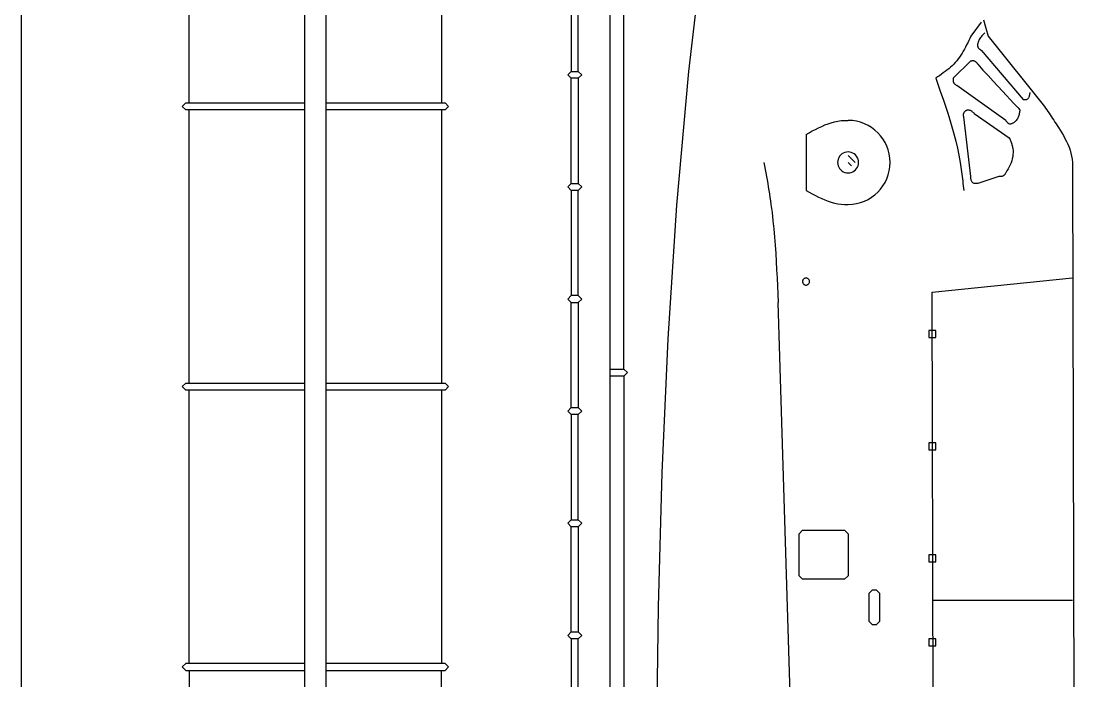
# Model space of a CAD drawing. Header units: millimetres. Extents: x 15433 to 243506, y 235846 to 321695.
# Drawn here: x 156114 to 173352, y 275607 to 286394 of the extents above; entities that cross this region are included whole.
import ezdxf

# ---------------------------------------------------------------- set-up
doc = ezdxf.new("R2010")
doc.units = ezdxf.units.MM

# ---------------------------------------------------------------- blocks, each defined once
blk = doc.blocks.new('A$C149D648B')
at = {"color": 7, "linetype": 'Continuous'}
for p, q in [((4696, 27145), (4696, 42034)), ((5040, 42034), (5040, 27145)), ((2806, 36766), (2806, 41232)), ((6929, 41232), (6929, 36766)), ((57, 39572), (57, 18039)), ((9678, 39572), (9678, 18039)), ((10968, 37277), (11224, 39457)), ((9907, 32414), (9907, 39286)), ((9048, 38999), (9048, 37281)), ((9163, 37281), (9163, 38999)), ((15783, 38123), (15823, 37989)), ((15748, 38083), (15577, 37854)), ((15823, 37989), (15863, 37854)), ((15544, 37783), (15527, 37748)), ((15560, 37818), (15544, 37783)), ((15577, 37854), (15560, 37818)), ((15696, 37756), (15691, 37739)), ((15702, 37773), (15696, 37756)), ((15709, 37788), (15702, 37773)), ((15717, 37803), (15709, 37788)), ((15726, 37818), (15717, 37803)), ((15736, 37832), (15726, 37818)), ((15747, 37846), (15736, 37832)), ((15758, 37859), (15747, 37846)), ((15769, 37873), (15758, 37859)), ((15781, 37886), (15769, 37873)), ((15794, 37898), (15781, 37886)), ((15806, 37911), (15794, 37898)), ((15863, 37854), (16780, 36709)), ((15455, 37610), (15436, 37577)), ((15474, 37643), (15455, 37610)), ((15492, 37678), (15474, 37643)), ((15510, 37712), (15492, 37678)), ((15527, 37748), (15510, 37712)), ((15689, 37724), (15688, 37720)), ((15688, 37720), (15688, 37715)), ((15688, 37715), (15688, 37710)), ((15688, 37710), (15688, 37705)), ((15688, 37705), (15688, 37700)), ((15688, 37700), (15688, 37695)), ((15688, 37695), (15689, 37691)), ((15690, 37734), (15689, 37729)), ((15689, 37729), (15689, 37724)), ((15689, 37691), (15690, 37686)), ((15691, 37739), (15690, 37734)), ((15690, 37686), (15691, 37682)), ((15691, 37682), (15694, 37676)), ((15694, 37676), (15697, 37670)), ((15697, 37670), (15700, 37665)), ((15700, 37665), (15704, 37660)), ((15704, 37660), (15709, 37655)), ((15709, 37655), (15714, 37651)), ((15714, 37651), (15719, 37646)), ((15719, 37646), (15725, 37642)), ((15725, 37642), (15731, 37637)), ((15731, 37637), (15736, 37633)), ((15736, 37633), (15742, 37629)), ((15742, 37629), (15748, 37625)), ((15748, 37625), (16436, 36823)), ((15577, 37453), (15291, 37167)), ((15323, 37426), (15298, 37399)), ((15348, 37453), (15323, 37426)), ((15371, 37483), (15348, 37453)), ((15394, 37513), (15371, 37483)), ((15415, 37544), (15394, 37513)), ((15436, 37577), (15415, 37544)), ((15577, 37453), (15582, 37454)), ((15582, 37454), (15587, 37455)), ((15587, 37455), (15592, 37455)), ((15592, 37455), (15597, 37456)), ((15597, 37456), (15602, 37456)), ((15602, 37456), (15607, 37456)), ((15607, 37456), (15612, 37457)), ((15612, 37457), (15616, 37456)), ((15616, 37456), (15621, 37456)), ((15621, 37456), (15625, 37455)), ((15625, 37455), (15630, 37454)), ((15630, 37454), (15634, 37453)), ((15634, 37453), (15640, 37451)), ((15640, 37451), (15645, 37448)), ((15645, 37448), (15651, 37444)), ((15651, 37444), (15656, 37440)), ((15656, 37440), (15661, 37436)), ((15661, 37436), (15665, 37431)), ((15665, 37431), (15670, 37425)), ((15670, 37425), (15674, 37420)), ((15674, 37420), (15679, 37414)), ((15679, 37414), (15683, 37408)), ((15683, 37408), (15687, 37402)), ((8991, 37224), (9048, 37281)), ((9048, 37281), (9163, 37281)), ((9163, 37281), (9220, 37224)), ((10773, 35093), (10968, 37277)), ((15127, 37255), (15097, 37233)), ((15158, 37277), (15127, 37255)), ((15187, 37300), (15158, 37277)), ((15216, 37324), (15187, 37300)), ((15244, 37348), (15216, 37324)), ((15272, 37373), (15244, 37348)), ((15298, 37399), (15272, 37373)), ((15687, 37402), (15691, 37396)), ((15691, 37396), (15777, 37303)), ((15777, 37303), (15861, 37212)), ((9048, 37167), (8991, 37224)), ((9163, 37167), (9048, 37167)), ((9048, 35449), (9048, 37167)), ((9220, 37224), (9163, 37167)), ((9163, 37167), (9163, 35449)), ((15035, 37189), (15004, 37167)), ((15004, 37167), (15045, 37054)), ((15066, 37210), (15035, 37189)), ((15097, 37233), (15066, 37210)), ((15288, 37147), (15287, 37142)), ((15287, 37142), (15287, 37137)), ((15287, 37137), (15287, 37132)), ((15287, 37132), (15287, 37127)), ((15287, 37127), (15288, 37123)), ((15289, 37152), (15288, 37147)), ((15288, 37123), (15288, 37118)), ((15288, 37118), (15289, 37114)), ((15290, 37162), (15289, 37157)), ((15289, 37157), (15289, 37152)), ((15289, 37114), (15291, 37110)), ((15291, 37167), (15290, 37162)), ((15291, 37110), (15293, 37104)), ((15293, 37104), (15296, 37098)), ((15296, 37098), (15299, 37093)), ((15299, 37093), (15303, 37088)), ((15303, 37088), (15308, 37083)), ((15308, 37083), (15313, 37078)), ((15313, 37078), (15318, 37074)), ((15318, 37074), (15324, 37069)), ((15324, 37069), (15329, 37065)), ((15329, 37065), (15335, 37061)), ((15861, 37212), (15943, 37123)), ((15943, 37123), (16021, 37038)), ((15045, 37054), (15085, 36940)), ((15085, 36940), (15124, 36827)), ((15335, 37061), (15341, 37056)), ((15341, 37056), (15348, 37052)), ((16149, 36479), (15348, 37052)), ((16021, 37038), (16095, 36959)), ((16095, 36959), (16162, 36885)), ((16538, 36888), (16542, 36900)), ((16542, 36900), (16545, 36912)), ((16545, 36912), (16548, 36925)), ((16548, 36925), (16550, 36938)), ((2692, 36709), (2749, 36766)), ((2749, 36766), (4696, 36766)), ((5040, 36766), (6987, 36766)), ((6987, 36766), (7044, 36709)), ((15124, 36827), (15163, 36714)), ((16162, 36885), (16223, 36820)), ((16223, 36820), (16275, 36763)), ((16275, 36763), (16318, 36716)), ((16436, 36823), (16441, 36822)), ((16441, 36822), (16446, 36822)), ((16446, 36822), (16451, 36821)), ((16451, 36821), (16456, 36821)), ((16456, 36821), (16461, 36820)), ((16461, 36820), (16466, 36820)), ((16466, 36820), (16471, 36820)), ((16471, 36820), (16476, 36820)), ((16476, 36820), (16480, 36820)), ((16480, 36820), (16485, 36821)), ((16485, 36821), (16489, 36822)), ((16489, 36822), (16493, 36823)), ((16493, 36823), (16501, 36827)), ((16501, 36827), (16509, 36832)), ((16509, 36832), (16516, 36839)), ((16516, 36839), (16521, 36847)), ((16521, 36847), (16526, 36856)), ((16526, 36856), (16531, 36866)), ((16531, 36866), (16535, 36876)), ((16535, 36876), (16538, 36888)), ((2749, 36651), (2692, 36709)), ((4696, 36651), (2749, 36651)), ((2806, 32184), (2806, 36651)), ((6987, 36651), (5040, 36651)), ((6929, 36651), (6929, 32184)), ((7044, 36709), (6987, 36651)), ((15163, 36714), (15200, 36600)), ((15200, 36600), (15236, 36486)), ((15459, 36580), (15460, 36585)), ((15459, 36575), (15459, 36580)), ((15459, 36570), (15459, 36575)), ((15459, 36566), (15459, 36570)), ((15459, 36561), (15459, 36566)), ((15460, 36556), (15459, 36561)), ((15460, 36585), (15461, 36589)), ((15460, 36551), (15460, 36556)), ((15461, 36546), (15460, 36551)), ((15461, 36589), (15462, 36594)), ((15462, 36541), (15461, 36546)), ((15462, 36594), (15465, 36600)), ((15465, 36600), (15467, 36607)), ((15467, 36607), (15471, 36613)), ((15471, 36613), (15475, 36619)), ((15475, 36619), (15480, 36625)), ((15480, 36625), (15485, 36630)), ((15485, 36630), (15490, 36635)), ((15490, 36635), (15496, 36639)), ((15496, 36639), (15501, 36643)), ((15501, 36643), (15507, 36647)), ((15507, 36647), (15513, 36649)), ((15513, 36649), (15519, 36651)), ((15519, 36651), (15529, 36653)), ((15529, 36653), (15539, 36653)), ((15539, 36653), (15548, 36652)), ((15548, 36652), (15558, 36649)), ((15558, 36649), (15568, 36645)), ((15568, 36645), (15577, 36639)), ((15577, 36639), (15587, 36633)), ((15587, 36633), (15596, 36626)), ((15596, 36626), (15605, 36619)), ((15605, 36619), (15615, 36611)), ((15615, 36611), (15625, 36602)), ((15625, 36602), (15634, 36594)), ((15634, 36594), (16207, 36193)), ((16318, 36716), (16351, 36682)), ((16351, 36682), (16371, 36659)), ((16359, 36548), (16354, 36534)), ((16363, 36562), (16359, 36548)), ((16367, 36577), (16363, 36562)), ((16370, 36592), (16367, 36577)), ((16373, 36607), (16370, 36592)), ((16371, 36659), (16379, 36651)), ((16375, 36621), (16373, 36607)), ((16377, 36636), (16375, 36621)), ((16379, 36651), (16377, 36636)), ((16780, 36709), (16798, 36681)), ((16798, 36681), (16818, 36652)), ((16818, 36652), (16837, 36624)), ((16837, 36624), (16856, 36596)), ((16856, 36596), (16875, 36568)), ((16875, 36568), (16894, 36539)), ((13090, 36358), (13141, 36382)), ((13141, 36382), (13193, 36405)), ((13193, 36405), (13246, 36425)), ((13246, 36425), (13298, 36442)), ((13298, 36442), (13352, 36457)), ((13352, 36457), (13405, 36468)), ((13405, 36468), (13460, 36476)), ((13460, 36476), (13515, 36479)), ((13515, 36479), (13520, 36480)), ((13520, 36480), (13525, 36480)), ((13525, 36480), (13529, 36480)), ((13529, 36480), (13534, 36480)), ((13534, 36480), (13539, 36480)), ((13539, 36480), (13544, 36480)), ((13544, 36480), (13549, 36480)), ((13549, 36480), (13553, 36480)), ((13553, 36480), (13558, 36480)), ((13558, 36480), (13563, 36480)), ((13563, 36480), (13567, 36479)), ((13567, 36479), (13573, 36479)), ((15236, 36486), (15270, 36372)), ((15462, 36537), (15462, 36541)), ((15577, 35563), (15462, 36537)), ((16154, 36473), (16149, 36479)), ((16158, 36467), (16154, 36473)), ((16162, 36461), (16158, 36467)), ((16167, 36455), (16162, 36461)), ((16172, 36450), (16167, 36455)), ((16176, 36444), (16172, 36450)), ((16181, 36439), (16176, 36444)), ((16186, 36435), (16181, 36439)), ((16191, 36431), (16186, 36435)), ((16196, 36427), (16191, 36431)), ((16201, 36424), (16196, 36427)), ((16207, 36422), (16201, 36424)), ((16216, 36420), (16207, 36422)), ((16226, 36420), (16216, 36420)), ((16235, 36421), (16226, 36420)), ((16246, 36424), (16235, 36421)), ((16256, 36428), (16246, 36424)), ((16266, 36433), (16256, 36428)), ((16276, 36439), (16266, 36433)), ((16286, 36446), (16276, 36439)), ((16295, 36454), (16286, 36446)), ((16305, 36462), (16295, 36454)), ((16313, 36470), (16305, 36462)), ((16321, 36479), (16313, 36470)), ((16331, 36492), (16321, 36479)), ((16340, 36506), (16331, 36492)), ((16347, 36520), (16340, 36506)), ((16354, 36534), (16347, 36520)), ((16894, 36539), (16914, 36511)), ((16914, 36511), (16933, 36482)), ((16933, 36482), (16951, 36453)), ((16951, 36453), (16971, 36424)), ((16971, 36424), (16990, 36395)), ((16990, 36395), (17009, 36365)), ((12885, 36250), (12936, 36278)), ((12885, 36250), (12885, 35334)), ((12936, 36278), (12987, 36306)), ((12987, 36306), (13038, 36333)), ((13038, 36333), (13090, 36358)), ((15270, 36372), (15302, 36257)), ((15302, 36257), (15333, 36142)), ((17009, 36365), (17037, 36321)), ((17037, 36321), (17064, 36275)), ((17064, 36275), (17091, 36230)), ((17091, 36230), (17116, 36183)), ((15333, 36142), (15360, 36026)), ((16207, 36193), (16213, 36179)), ((16213, 36179), (16219, 36164)), ((16219, 36164), (16224, 36151)), ((16224, 36151), (16230, 36136)), ((16230, 36136), (16236, 36122)), ((16236, 36122), (16241, 36108)), ((16241, 36108), (16246, 36093)), ((16246, 36093), (16250, 36079)), ((16250, 36079), (16255, 36065)), ((16255, 36065), (16258, 36050)), ((16258, 36050), (16261, 36036)), ((16261, 36036), (16264, 36021)), ((17116, 36183), (17141, 36136)), ((17141, 36136), (17163, 36089)), ((17163, 36089), (17183, 36041)), ((17183, 36041), (17200, 35993)), ((13419, 35870), (13409, 35845)), ((13433, 35893), (13419, 35870)), ((13451, 35914), (13433, 35893)), ((13472, 35931), (13451, 35914)), ((13494, 35945), (13472, 35931)), ((13519, 35956), (13494, 35945)), ((13546, 35962), (13519, 35956)), ((13573, 35964), (13546, 35962)), ((13599, 35962), (13573, 35964)), ((13573, 35907), (13687, 35792)), ((13625, 35956), (13599, 35962)), ((13650, 35945), (13625, 35956)), ((13673, 35931), (13650, 35945)), ((13694, 35914), (13673, 35931)), ((13711, 35893), (13694, 35914)), ((13726, 35870), (13711, 35893)), ((13736, 35845), (13726, 35870)), ((15360, 36026), (15384, 35909)), ((15384, 35909), (15405, 35792)), ((16263, 35887), (16256, 35853)), ((16267, 35920), (16263, 35887)), ((16264, 36021), (16268, 35988)), ((16269, 35954), (16267, 35920)), ((16268, 35988), (16269, 35954)), ((17200, 35993), (17215, 35943)), ((17215, 35943), (17226, 35893)), ((17226, 35893), (17234, 35843)), ((12198, 35792), (12208, 35735)), ((12208, 35735), (12219, 35678)), ((13403, 35819), (13401, 35792)), ((13401, 35792), (13403, 35765)), ((13409, 35845), (13403, 35819)), ((13403, 35765), (13409, 35739)), ((13409, 35739), (13419, 35714)), ((13419, 35714), (13433, 35691)), ((13433, 35691), (13451, 35671)), ((13573, 35792), (13630, 35735)), ((13694, 35671), (13711, 35691)), ((13711, 35691), (13726, 35714)), ((13726, 35714), (13736, 35739)), ((13742, 35819), (13736, 35845)), ((13736, 35739), (13742, 35765)), ((13744, 35792), (13742, 35819)), ((13742, 35765), (13744, 35792)), ((15405, 35792), (15411, 35754)), ((15411, 35754), (15417, 35716)), ((15417, 35716), (15422, 35678)), ((16188, 35685), (16169, 35653)), ((16206, 35718), (16188, 35685)), ((16221, 35752), (16206, 35718)), ((16235, 35785), (16221, 35752)), ((16246, 35819), (16235, 35785)), ((16256, 35853), (16246, 35819)), ((17234, 35843), (17237, 35792)), ((17237, 35792), (17237, 35787)), ((17237, 35787), (17238, 35783)), ((17238, 35749), (17237, 35745)), ((17237, 35745), (17237, 35740)), ((17237, 35740), (17237, 35735)), ((17237, 35735), (17295, 12427)), ((17238, 35783), (17238, 35778)), ((17238, 35778), (17238, 35773)), ((17238, 35773), (17238, 35769)), ((17238, 35769), (17238, 35764)), ((17238, 35764), (17238, 35759)), ((17238, 35759), (17238, 35754)), ((17238, 35754), (17238, 35749)), ((12219, 35678), (12229, 35621)), ((12229, 35621), (12239, 35564)), ((12239, 35564), (12249, 35506)), ((13451, 35671), (13472, 35653)), ((13472, 35653), (13494, 35639)), ((13494, 35639), (13519, 35629)), ((13519, 35629), (13546, 35622)), ((13546, 35622), (13573, 35620)), ((13573, 35620), (13599, 35622)), ((13599, 35622), (13625, 35629)), ((13625, 35629), (13650, 35639)), ((13650, 35639), (13673, 35653)), ((13673, 35653), (13694, 35671)), ((15422, 35678), (15427, 35640)), ((15427, 35640), (15432, 35602)), ((15432, 35602), (15437, 35564)), ((15437, 35564), (15442, 35526)), ((15442, 35526), (15446, 35487)), ((15578, 35550), (15577, 35563)), ((15579, 35537), (15578, 35550)), ((15580, 35525), (15579, 35537)), ((15582, 35513), (15580, 35525)), ((15585, 35501), (15582, 35513)), ((16035, 35563), (15691, 35449)), ((16040, 35562), (16035, 35563)), ((16045, 35562), (16040, 35562)), ((16050, 35561), (16045, 35562)), ((16055, 35561), (16050, 35561)), ((16060, 35560), (16055, 35561)), ((16065, 35560), (16060, 35560)), ((16070, 35560), (16065, 35560)), ((16074, 35560), (16070, 35560)), ((16079, 35560), (16074, 35560)), ((16083, 35561), (16079, 35560)), ((16088, 35562), (16083, 35561)), ((16092, 35563), (16088, 35562)), ((16098, 35565), (16092, 35563)), ((16103, 35569), (16098, 35565)), ((16109, 35572), (16103, 35569)), ((16114, 35576), (16109, 35572)), ((16119, 35580), (16114, 35576)), ((16123, 35585), (16119, 35580)), ((16128, 35591), (16123, 35585)), ((16133, 35596), (16128, 35591)), ((16137, 35602), (16133, 35596)), ((16141, 35608), (16137, 35602)), ((16145, 35614), (16141, 35608)), ((16149, 35621), (16145, 35614)), ((16169, 35653), (16149, 35621)), ((8991, 35391), (9048, 35449)), ((9048, 35334), (8991, 35391)), ((9048, 35449), (9163, 35449)), ((9163, 35449), (9220, 35391)), ((9220, 35391), (9163, 35334)), ((12249, 35506), (12259, 35449)), ((12259, 35449), (12268, 35392)), ((12268, 35392), (12278, 35335)), ((15446, 35487), (15450, 35449)), ((15450, 35449), (15454, 35411)), ((15454, 35411), (15458, 35372)), ((15458, 35372), (15462, 35334)), ((15588, 35490), (15585, 35501)), ((15592, 35480), (15588, 35490)), ((15598, 35471), (15592, 35480)), ((15605, 35463), (15598, 35471)), ((15613, 35457), (15605, 35463)), ((15622, 35452), (15613, 35457)), ((15634, 35449), (15622, 35452)), ((15640, 35448), (15634, 35449)), ((15646, 35447), (15640, 35448)), ((15652, 35447), (15646, 35447)), ((15658, 35447), (15652, 35447)), ((15664, 35447), (15658, 35447)), ((15670, 35447), (15664, 35447)), ((15675, 35447), (15670, 35447)), ((15680, 35447), (15675, 35447)), ((15684, 35448), (15680, 35447)), ((15688, 35448), (15684, 35448)), ((15690, 35449), (15688, 35448)), ((15691, 35449), (15690, 35449)), ((15691, 35449), (15692, 35449)), ((15692, 35449), (15691, 35449)), ((9105, 35334), (9048, 35334)), ((9048, 35334), (9048, 33616)), ((9163, 35334), (9105, 35334)), ((9163, 33616), (9163, 35334)), ((12278, 35335), (12287, 35277)), ((12287, 35277), (12296, 35220)), ((12296, 35220), (12304, 35163)), ((12885, 35334), (12936, 35306)), ((12936, 35306), (12987, 35279)), ((12987, 35279), (13038, 35252)), ((13038, 35252), (13090, 35227)), ((13090, 35227), (13141, 35202)), ((13141, 35202), (13193, 35180)), ((13193, 35180), (13246, 35160)), ((10630, 32907), (10773, 35093)), ((12304, 35163), (12312, 35105)), ((12312, 35105), (12330, 34972)), ((13246, 35160), (13298, 35142)), ((13298, 35142), (13352, 35128)), ((13352, 35128), (13405, 35116)), ((13405, 35116), (13460, 35109)), ((13460, 35109), (13515, 35105)), ((13515, 35105), (13520, 35105)), ((13520, 35105), (13525, 35105)), ((13525, 35105), (13529, 35105)), ((13529, 35105), (13534, 35105)), ((13534, 35105), (13539, 35105)), ((13539, 35105), (13544, 35105)), ((13544, 35105), (13549, 35105)), ((13549, 35105), (13553, 35105)), ((13553, 35105), (13558, 35105)), ((13558, 35105), (13563, 35105)), ((13563, 35105), (13567, 35105)), ((13567, 35105), (13573, 35105)), ((12330, 34972), (12345, 34840)), ((12345, 34840), (12358, 34706)), ((12358, 34706), (12370, 34573)), ((12370, 34573), (12380, 34439)), ((12380, 34439), (12390, 34306)), ((12390, 34306), (12397, 34172)), ((12397, 34172), (12404, 34038)), ((12404, 34038), (12411, 33904)), ((12411, 33904), (12417, 33770)), ((12829, 33854), (12828, 33845)), ((12828, 33845), (12829, 33836)), ((12830, 33863), (12829, 33854)), ((12829, 33836), (12830, 33827)), ((12834, 33871), (12830, 33863)), ((12830, 33827), (12834, 33819)), ((12839, 33879), (12834, 33871)), ((12834, 33819), (12839, 33812)), ((12845, 33886), (12839, 33879)), ((12839, 33812), (12845, 33805)), ((12851, 33892), (12845, 33886)), ((12845, 33805), (12851, 33799)), ((12859, 33896), (12851, 33892)), ((12851, 33799), (12859, 33794)), ((12867, 33900), (12859, 33896)), ((12859, 33794), (12867, 33791)), ((12876, 33902), (12867, 33900)), ((12867, 33791), (12876, 33788)), ((12885, 33903), (12876, 33902)), ((12876, 33788), (12885, 33788)), ((12894, 33902), (12885, 33903)), ((12885, 33788), (12894, 33788)), ((12903, 33900), (12894, 33902)), ((12894, 33788), (12903, 33791)), ((12911, 33896), (12903, 33900)), ((12903, 33791), (12911, 33794)), ((12919, 33892), (12911, 33896)), ((12911, 33794), (12919, 33799)), ((12926, 33886), (12919, 33892)), ((12919, 33799), (12926, 33805)), ((12931, 33879), (12926, 33886)), ((12926, 33805), (12931, 33812)), ((12936, 33871), (12931, 33879)), ((12931, 33812), (12936, 33819)), ((12940, 33863), (12936, 33871)), ((12936, 33819), (12940, 33827)), ((12942, 33854), (12940, 33863)), ((12940, 33827), (12942, 33836)), ((12942, 33845), (12942, 33854)), ((12942, 33836), (12942, 33845)), ((14947, 33673), (17237, 33903)), ((9048, 33616), (8991, 33559)), ((9163, 33616), (9048, 33616)), ((9220, 33559), (9163, 33616)), ((12417, 33770), (12422, 33636)), ((12422, 33636), (12427, 33502)), ((15004, 12484), (14947, 33673)), ((8991, 33559), (9048, 33502)), ((9048, 33502), (9163, 33502)), ((9048, 31784), (9048, 33502)), ((9163, 33502), (9220, 33559)), ((9163, 33502), (9163, 31784)), ((12713, 24339), (12427, 33502)), ((15004, 33043), (14890, 33043)), ((14890, 33043), (14890, 32929)), ((14890, 32929), (15004, 32929)), ((15004, 32929), (15004, 33043)), ((10532, 30717), (10630, 32907)), ((9678, 32414), (9907, 32414)), ((9907, 32414), (9965, 32356)), ((9907, 32299), (9678, 32299)), ((9965, 32356), (9907, 32299)), ((9907, 32299), (9907, 25427)), ((2692, 32127), (2749, 32184)), ((2749, 32070), (2692, 32127)), ((2749, 32184), (4696, 32184)), ((4696, 32070), (2749, 32070)), ((2806, 27603), (2806, 32070)), ((5040, 32184), (6987, 32184)), ((5097, 32070), (5040, 32070)), ((6987, 32070), (5097, 32070)), ((6929, 32070), (6929, 27603)), ((6987, 32184), (7044, 32127)), ((7044, 32127), (6987, 32070)), ((8991, 31726), (9048, 31784)), ((9048, 31669), (8991, 31726)), ((9048, 31784), (9163, 31784)), ((9163, 31784), (9220, 31726)), ((9220, 31726), (9163, 31669)), ((9163, 31669), (9048, 31669)), ((9048, 31669), (9048, 29951)), ((9163, 29951), (9163, 31669)), ((15004, 31211), (14890, 31211)), ((14890, 31211), (14890, 31096)), ((15004, 31096), (15004, 31211)), ((14890, 31096), (15004, 31096)), ((10474, 28526), (10532, 30717)), ((8991, 29894), (9048, 29951)), ((9048, 29836), (8991, 29894)), ((9048, 29951), (9163, 29951)), ((9163, 29836), (9048, 29836)), ((9048, 28118), (9048, 29836)), ((9163, 29951), (9220, 29894)), ((9220, 29894), (9163, 29836)), ((9163, 29836), (9163, 28118)), ((12771, 29722), (12828, 29779)), ((12771, 29035), (12771, 29722)), ((12828, 29779), (13515, 29779)), ((13515, 29779), (13573, 29722)), ((13573, 29722), (13573, 29035)), ((15004, 29378), (14890, 29378)), ((14890, 29378), (14890, 29264)), ((15004, 29264), (15004, 29378)), ((14890, 29264), (15004, 29264)), ((12828, 28977), (12771, 29035)), ((13515, 28977), (12828, 28977)), ((13573, 29035), (13515, 28977)), ((13916, 28749), (13973, 28806)), ((13973, 28806), (14030, 28806)), ((14030, 28806), (14088, 28749)), ((13916, 28290), (13916, 28749)), ((14088, 28749), (14088, 28290)), ((14947, 28634), (17237, 28634)), ((10447, 26333), (10474, 28526)), ((13973, 28233), (13916, 28290)), ((14088, 28290), (14030, 28233)), ((8991, 28061), (9048, 28118)), ((9048, 28118), (9163, 28118)), ((9163, 28118), (9220, 28061)), ((14030, 28233), (13973, 28233)), ((9048, 28004), (8991, 28061)), ((9163, 28004), (9048, 28004)), ((9048, 28004), (9048, 26286)), ((9220, 28061), (9163, 28004)), ((9163, 26286), (9163, 28004)), ((15004, 28004), (14890, 28004)), ((14890, 28004), (14890, 27889)), ((15004, 27889), (15004, 28004)), ((14890, 27889), (15004, 27889)), ((2749, 27603), (2692, 27546)), ((4696, 27603), (2749, 27603)), ((6987, 27603), (5040, 27603)), ((7044, 27546), (6987, 27603)), ((2692, 27546), (2749, 27488)), ((2749, 27488), (4696, 27488)), ((2806, 27488), (2806, 23021)), ((5040, 27488), (6987, 27488)), ((6929, 23021), (6929, 27488)), ((6987, 27488), (7044, 27546))]:
    blk.add_line(p, q, dxfattribs=at)
blk.add_arc((13573, 35792), 687, 270, 90, dxfattribs=at)

msp = doc.modelspace()

# ---------------------------------------------------------------- block references
msp.add_blockref('A$C149D648B', (156057, 248291))

doc.saveas('drawing.dxf')
